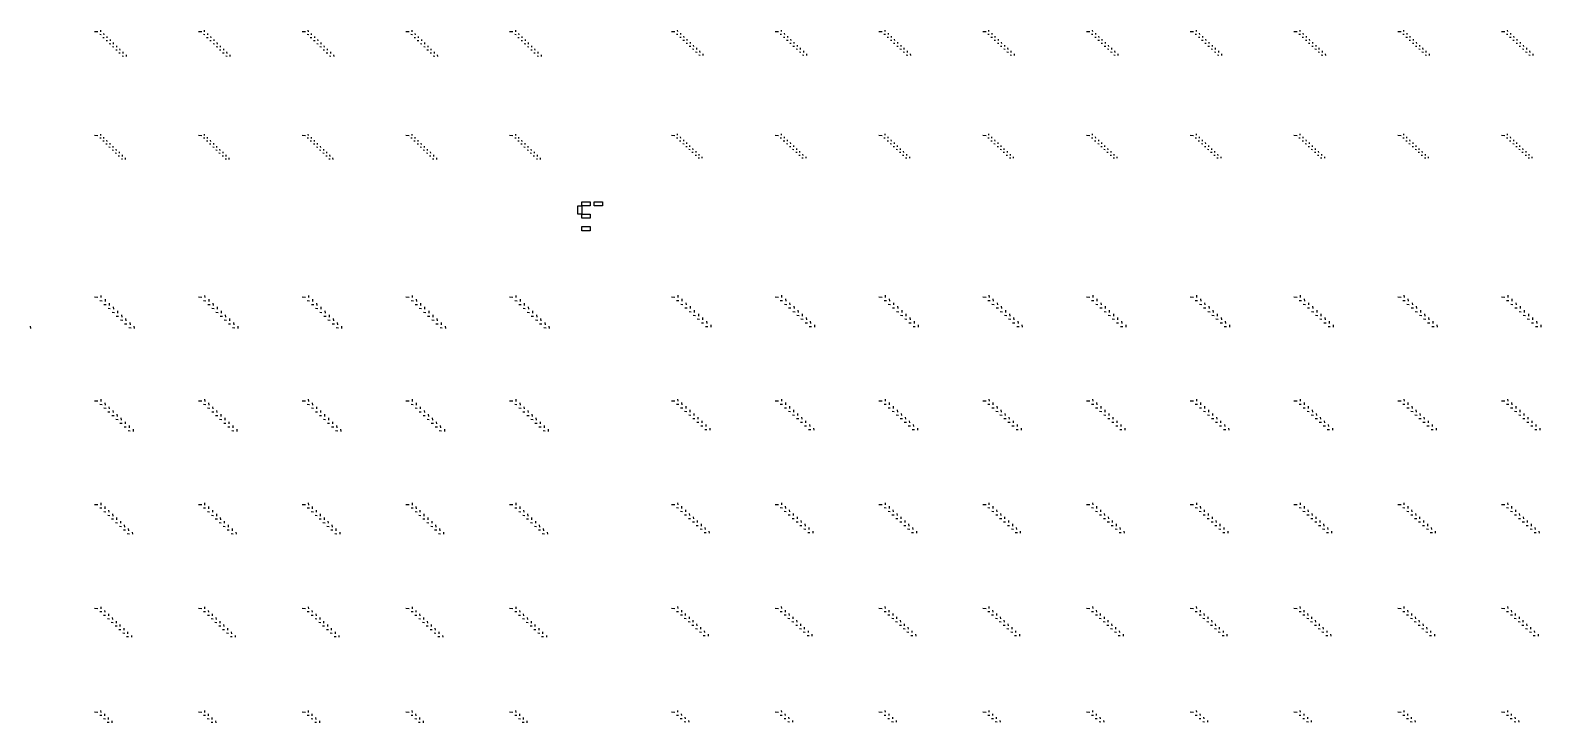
# Model space of a CAD drawing. Extents: x 0 to 300000, y 0 to 300000.
# Drawn here: x 150715 to 223515, y 150580 to 183965 of the extents above; entities that cross this region are included whole.
import ezdxf

# ---------------------------------------------------------------- set-up
doc = ezdxf.new("R2010")
doc.units = 0

msp = doc.modelspace()

# ---------------------------------------------------------------- linework, layer by layer
at = {"color": 7}
for p, q in [((153820, 183905), (153980, 183895)), ((154065, 183770), (154135, 183765)), ((154100, 183960), (154105, 183890)), ((154215, 183620), (154285, 183615)), ((154255, 183810), (154260, 183740)), ((154370, 183470), (154440, 183465)), ((154410, 183660), (154415, 183595)), ((154565, 183515), (154570, 183445)), ((158820, 183905), (158980, 183895)), ((159065, 183770), (159135, 183765)), ((159100, 183960), (159105, 183890)), ((159215, 183620), (159285, 183615)), ((159255, 183810), (159260, 183740)), ((159370, 183470), (159440, 183465)), ((159410, 183660), (159415, 183595)), ((159565, 183515), (159570, 183445)), ((163820, 183905), (163980, 183895)), ((164065, 183770), (164135, 183765)), ((164100, 183960), (164105, 183890)), ((164215, 183620), (164285, 183615)), ((164255, 183810), (164260, 183740)), ((164370, 183470), (164440, 183465)), ((164410, 183660), (164415, 183595)), ((164565, 183515), (164570, 183445)), ((168820, 183905), (168980, 183895)), ((169065, 183770), (169135, 183765)), ((169100, 183960), (169105, 183890)), ((169215, 183620), (169285, 183615)), ((169255, 183810), (169260, 183740)), ((169370, 183470), (169440, 183465)), ((169410, 183660), (169415, 183595)), ((169565, 183515), (169570, 183445)), ((173820, 183905), (173980, 183895)), ((174065, 183770), (174135, 183765)), ((174100, 183960), (174105, 183890)), ((174215, 183620), (174285, 183615)), ((174255, 183810), (174260, 183740)), ((174370, 183470), (174440, 183465)), ((174410, 183660), (174415, 183595)), ((174565, 183515), (174570, 183445)), ((181620, 183905), (181780, 183895)), ((181860, 183775), (181930, 183770)), ((181900, 183965), (181905, 183895)), ((182015, 183630), (182085, 183625)), ((182055, 183825), (182060, 183755)), ((182170, 183490), (182240, 183485)), ((182205, 183680), (182210, 183610)), ((182360, 183535), (182365, 183470)), ((186620, 183905), (186780, 183895)), ((186860, 183775), (186930, 183770)), ((186900, 183965), (186905, 183895)), ((187015, 183630), (187085, 183625)), ((187055, 183825), (187060, 183755)), ((187170, 183490), (187240, 183485)), ((187205, 183680), (187210, 183610)), ((187360, 183535), (187365, 183470)), ((191620, 183905), (191780, 183895)), ((191860, 183775), (191930, 183770)), ((191900, 183965), (191905, 183895)), ((192015, 183630), (192085, 183625)), ((192055, 183825), (192060, 183755)), ((192170, 183490), (192240, 183485)), ((192205, 183680), (192210, 183610)), ((192360, 183535), (192365, 183470)), ((196620, 183905), (196780, 183895)), ((196860, 183775), (196930, 183770)), ((196900, 183965), (196905, 183895)), ((197015, 183630), (197085, 183625)), ((197055, 183825), (197060, 183755)), ((197170, 183490), (197240, 183485)), ((197205, 183680), (197210, 183610)), ((197360, 183535), (197365, 183470)), ((201620, 183905), (201780, 183895)), ((201860, 183775), (201930, 183770)), ((201900, 183965), (201905, 183895)), ((202015, 183630), (202085, 183625)), ((202055, 183825), (202060, 183755)), ((202170, 183490), (202240, 183485)), ((202205, 183680), (202210, 183610)), ((202360, 183535), (202365, 183470)), ((206620, 183905), (206780, 183895)), ((206860, 183775), (206930, 183770)), ((206900, 183965), (206905, 183895)), ((207015, 183630), (207085, 183625)), ((207055, 183825), (207060, 183755)), ((207170, 183490), (207240, 183485)), ((207205, 183680), (207210, 183610)), ((207360, 183535), (207365, 183470)), ((211620, 183905), (211780, 183895)), ((211860, 183775), (211930, 183770)), ((211900, 183965), (211905, 183895)), ((212015, 183630), (212085, 183625)), ((212055, 183825), (212060, 183755)), ((212170, 183490), (212240, 183485)), ((212205, 183680), (212210, 183610)), ((212360, 183535), (212365, 183470)), ((216620, 183905), (216780, 183895)), ((216860, 183775), (216930, 183770)), ((216900, 183965), (216905, 183895)), ((217015, 183630), (217085, 183625)), ((217055, 183825), (217060, 183755)), ((217170, 183490), (217240, 183485)), ((217205, 183680), (217210, 183610)), ((217360, 183535), (217365, 183470)), ((221620, 183905), (221780, 183895)), ((221860, 183775), (221930, 183770)), ((221900, 183965), (221905, 183895)), ((222015, 183630), (222085, 183625)), ((222055, 183825), (222060, 183755)), ((222170, 183490), (222240, 183485)), ((222205, 183680), (222210, 183610)), ((222360, 183535), (222365, 183470)), ((154525, 183320), (154595, 183315)), ((154680, 183175), (154750, 183170)), ((154715, 183365), (154720, 183295)), ((154835, 183025), (154905, 183020)), ((154870, 183215), (154875, 183145)), ((154985, 182875), (155055, 182870)), ((155025, 183065), (155030, 183000)), ((155180, 182920), (155185, 182850)), ((155335, 182770), (155340, 182700)), ((159525, 183320), (159595, 183315)), ((159680, 183175), (159750, 183170)), ((159715, 183365), (159720, 183295)), ((159835, 183025), (159905, 183020)), ((159870, 183215), (159875, 183145)), ((159985, 182875), (160055, 182870)), ((160025, 183065), (160030, 183000)), ((160180, 182920), (160185, 182850)), ((160335, 182770), (160340, 182700)), ((164525, 183320), (164595, 183315)), ((164680, 183175), (164750, 183170)), ((164715, 183365), (164720, 183295)), ((164835, 183025), (164905, 183020)), ((164870, 183215), (164875, 183145)), ((164985, 182875), (165055, 182870)), ((165025, 183065), (165030, 183000)), ((165180, 182920), (165185, 182850)), ((165335, 182770), (165340, 182700)), ((169525, 183320), (169595, 183315)), ((169680, 183175), (169750, 183170)), ((169715, 183365), (169720, 183295)), ((169835, 183025), (169905, 183020)), ((169870, 183215), (169875, 183145)), ((169985, 182875), (170055, 182870)), ((170025, 183065), (170030, 183000)), ((170180, 182920), (170185, 182850)), ((170335, 182770), (170340, 182700)), ((174525, 183320), (174595, 183315)), ((174680, 183175), (174750, 183170)), ((174715, 183365), (174720, 183295)), ((174835, 183025), (174905, 183020)), ((174870, 183215), (174875, 183145)), ((174985, 182875), (175055, 182870)), ((175025, 183065), (175030, 183000)), ((175180, 182920), (175185, 182850)), ((175335, 182770), (175340, 182700)), ((182325, 183345), (182390, 183340)), ((182475, 183200), (182545, 183195)), ((182515, 183395), (182520, 183325)), ((182630, 183060), (182700, 183055)), ((182670, 183250), (182675, 183180)), ((182785, 182915), (182855, 182910)), ((182820, 183110), (182825, 183040)), ((182935, 182770), (183005, 182765)), ((182975, 182965), (182980, 182895)), ((183130, 182820), (183135, 182750)), ((187325, 183345), (187390, 183340)), ((187475, 183200), (187545, 183195)), ((187515, 183395), (187520, 183325)), ((187630, 183060), (187700, 183055)), ((187670, 183250), (187675, 183180)), ((187785, 182915), (187855, 182910)), ((187820, 183110), (187825, 183040)), ((187935, 182770), (188005, 182765)), ((187975, 182965), (187980, 182895)), ((188130, 182820), (188135, 182750)), ((192325, 183345), (192390, 183340)), ((192475, 183200), (192545, 183195)), ((192515, 183395), (192520, 183325)), ((192630, 183060), (192700, 183055)), ((192670, 183250), (192675, 183180)), ((192785, 182915), (192855, 182910)), ((192820, 183110), (192825, 183040)), ((192935, 182770), (193005, 182765)), ((192975, 182965), (192980, 182895)), ((193130, 182820), (193135, 182750)), ((197325, 183345), (197390, 183340)), ((197475, 183200), (197545, 183195)), ((197515, 183395), (197520, 183325)), ((197630, 183060), (197700, 183055)), ((197670, 183250), (197675, 183180)), ((197785, 182915), (197855, 182910)), ((197820, 183110), (197825, 183040)), ((197935, 182770), (198005, 182765)), ((197975, 182965), (197980, 182895)), ((198130, 182820), (198135, 182750)), ((202325, 183345), (202390, 183340)), ((202475, 183200), (202545, 183195)), ((202515, 183395), (202520, 183325)), ((202630, 183060), (202700, 183055)), ((202670, 183250), (202675, 183180)), ((202785, 182915), (202855, 182910)), ((202820, 183110), (202825, 183040)), ((202935, 182770), (203005, 182765)), ((202975, 182965), (202980, 182895)), ((203130, 182820), (203135, 182750)), ((207325, 183345), (207390, 183340)), ((207475, 183200), (207545, 183195)), ((207515, 183395), (207520, 183325)), ((207630, 183060), (207700, 183055)), ((207670, 183250), (207675, 183180)), ((207785, 182915), (207855, 182910)), ((207820, 183110), (207825, 183040)), ((207935, 182770), (208005, 182765)), ((207975, 182965), (207980, 182895)), ((208130, 182820), (208135, 182750)), ((212325, 183345), (212390, 183340)), ((212475, 183200), (212545, 183195)), ((212515, 183395), (212520, 183325)), ((212630, 183060), (212700, 183055)), ((212670, 183250), (212675, 183180)), ((212785, 182915), (212855, 182910)), ((212820, 183110), (212825, 183040)), ((212935, 182770), (213005, 182765)), ((212975, 182965), (212980, 182895)), ((213130, 182820), (213135, 182750)), ((217325, 183345), (217390, 183340)), ((217475, 183200), (217545, 183195)), ((217515, 183395), (217520, 183325)), ((217630, 183060), (217700, 183055)), ((217670, 183250), (217675, 183180)), ((217785, 182915), (217855, 182910)), ((217820, 183110), (217825, 183040)), ((217935, 182770), (218005, 182765)), ((217975, 182965), (217980, 182895)), ((218130, 182820), (218135, 182750)), ((222325, 183345), (222390, 183340)), ((222475, 183200), (222545, 183195)), ((222515, 183395), (222520, 183325)), ((222630, 183060), (222700, 183055)), ((222670, 183250), (222675, 183180)), ((222785, 182915), (222855, 182910)), ((222820, 183110), (222825, 183040)), ((222935, 182770), (223005, 182765)), ((222975, 182965), (222980, 182895)), ((223130, 182820), (223135, 182750)), ((155140, 182725), (155210, 182720)), ((160140, 182725), (160210, 182720)), ((165140, 182725), (165210, 182720)), ((170140, 182725), (170210, 182720)), ((175140, 182725), (175210, 182720)), ((153820, 178905), (153980, 178895)), ((154065, 178770), (154130, 178770)), ((154100, 178955), (154105, 178890)), ((154210, 178630), (154275, 178625)), ((154250, 178815), (154250, 178750)), ((154360, 178485), (154425, 178480)), ((154395, 178670), (154400, 178605)), ((154545, 178525), (154550, 178460)), ((154695, 178380), (154700, 178315)), ((158820, 178905), (158980, 178895)), ((159065, 178770), (159130, 178770)), ((159100, 178955), (159105, 178890)), ((159210, 178630), (159275, 178625)), ((159250, 178815), (159250, 178750)), ((159360, 178485), (159425, 178480)), ((159395, 178670), (159400, 178605)), ((159545, 178525), (159550, 178460)), ((159695, 178380), (159700, 178315)), ((163820, 178905), (163980, 178895)), ((164065, 178770), (164130, 178770)), ((164100, 178955), (164105, 178890)), ((164210, 178630), (164275, 178625)), ((164250, 178815), (164250, 178750)), ((164360, 178485), (164425, 178480)), ((164395, 178670), (164400, 178605)), ((164545, 178525), (164550, 178460)), ((164695, 178380), (164700, 178315)), ((168820, 178905), (168980, 178895)), ((169065, 178770), (169130, 178770)), ((169100, 178955), (169105, 178890)), ((169210, 178630), (169275, 178625)), ((169250, 178815), (169250, 178750)), ((169360, 178485), (169425, 178480)), ((169395, 178670), (169400, 178605)), ((169545, 178525), (169550, 178460)), ((169695, 178380), (169700, 178315)), ((173820, 178905), (173980, 178895)), ((174065, 178770), (174130, 178770)), ((174100, 178955), (174105, 178890)), ((174210, 178630), (174275, 178625)), ((174250, 178815), (174250, 178750)), ((174360, 178485), (174425, 178480)), ((174395, 178670), (174400, 178605)), ((174545, 178525), (174550, 178460)), ((174695, 178380), (174700, 178315)), ((181620, 178905), (181780, 178895)), ((181860, 178780), (181925, 178775)), ((181900, 178965), (181900, 178900)), ((182010, 178640), (182075, 178635)), ((182045, 178825), (182050, 178760)), ((182160, 178500), (182225, 178495)), ((182195, 178685), (182200, 178620)), ((182310, 178365), (182375, 178360)), ((182345, 178550), (182350, 178485)), ((182495, 178410), (182495, 178345)), ((186620, 178905), (186780, 178895)), ((186860, 178780), (186925, 178775)), ((186900, 178965), (186900, 178900)), ((187010, 178640), (187075, 178635)), ((187045, 178825), (187050, 178760)), ((187160, 178500), (187225, 178495)), ((187195, 178685), (187200, 178620)), ((187310, 178365), (187375, 178360)), ((187345, 178550), (187350, 178485)), ((187495, 178410), (187495, 178345)), ((191620, 178905), (191780, 178895)), ((191860, 178780), (191925, 178775)), ((191900, 178965), (191900, 178900)), ((192010, 178640), (192075, 178635)), ((192045, 178825), (192050, 178760)), ((192160, 178500), (192225, 178495)), ((192195, 178685), (192200, 178620)), ((192310, 178365), (192375, 178360)), ((192345, 178550), (192350, 178485)), ((192495, 178410), (192495, 178345)), ((196620, 178905), (196780, 178895)), ((196860, 178780), (196925, 178775)), ((196900, 178965), (196900, 178900)), ((197010, 178640), (197075, 178635)), ((197045, 178825), (197050, 178760)), ((197160, 178500), (197225, 178495)), ((197195, 178685), (197200, 178620)), ((197310, 178365), (197375, 178360)), ((197345, 178550), (197350, 178485)), ((197495, 178410), (197495, 178345)), ((201620, 178905), (201780, 178895)), ((201860, 178780), (201925, 178775)), ((201900, 178965), (201900, 178900)), ((202010, 178640), (202075, 178635)), ((202045, 178825), (202050, 178760)), ((202160, 178500), (202225, 178495)), ((202195, 178685), (202200, 178620)), ((202310, 178365), (202375, 178360)), ((202345, 178550), (202350, 178485)), ((202495, 178410), (202495, 178345)), ((206620, 178905), (206780, 178895)), ((206860, 178780), (206925, 178775)), ((206900, 178965), (206900, 178900)), ((207010, 178640), (207075, 178635)), ((207045, 178825), (207050, 178760)), ((207160, 178500), (207225, 178495)), ((207195, 178685), (207200, 178620)), ((207310, 178365), (207375, 178360)), ((207345, 178550), (207350, 178485)), ((207495, 178410), (207495, 178345)), ((211620, 178905), (211780, 178895)), ((211860, 178780), (211925, 178775)), ((211900, 178965), (211900, 178900)), ((212010, 178640), (212075, 178635)), ((212045, 178825), (212050, 178760)), ((212160, 178500), (212225, 178495)), ((212195, 178685), (212200, 178620)), ((212310, 178365), (212375, 178360)), ((212345, 178550), (212350, 178485)), ((212495, 178410), (212495, 178345)), ((216620, 178905), (216780, 178895)), ((216860, 178780), (216925, 178775)), ((216900, 178965), (216900, 178900)), ((217010, 178640), (217075, 178635)), ((217045, 178825), (217050, 178760)), ((217160, 178500), (217225, 178495)), ((217195, 178685), (217200, 178620)), ((217310, 178365), (217375, 178360)), ((217345, 178550), (217350, 178485)), ((217495, 178410), (217495, 178345)), ((221620, 178905), (221780, 178895)), ((221860, 178780), (221925, 178775)), ((221900, 178965), (221900, 178900)), ((222010, 178640), (222075, 178635)), ((222045, 178825), (222050, 178760)), ((222160, 178500), (222225, 178495)), ((222195, 178685), (222200, 178620)), ((222310, 178365), (222375, 178360)), ((222345, 178550), (222350, 178485)), ((222495, 178410), (222495, 178345)), ((154510, 178340), (154575, 178335)), ((154660, 178195), (154725, 178190)), ((154810, 178050), (154875, 178045)), ((154845, 178235), (154850, 178170)), ((154960, 177905), (155025, 177905)), ((154995, 178095), (155000, 178030)), ((155110, 177765), (155170, 177760)), ((155145, 177950), (155150, 177885)), ((155290, 177805), (155295, 177740)), ((159510, 178340), (159575, 178335)), ((159660, 178195), (159725, 178190)), ((159810, 178050), (159875, 178045)), ((159845, 178235), (159850, 178170)), ((159960, 177905), (160025, 177905)), ((159995, 178095), (160000, 178030)), ((160110, 177765), (160170, 177760)), ((160145, 177950), (160150, 177885)), ((160290, 177805), (160295, 177740)), ((164510, 178340), (164575, 178335)), ((164660, 178195), (164725, 178190)), ((164810, 178050), (164875, 178045)), ((164845, 178235), (164850, 178170)), ((164960, 177905), (165025, 177905)), ((164995, 178095), (165000, 178030)), ((165110, 177765), (165170, 177760)), ((165145, 177950), (165150, 177885)), ((165290, 177805), (165295, 177740)), ((169510, 178340), (169575, 178335)), ((169660, 178195), (169725, 178190)), ((169810, 178050), (169875, 178045)), ((169845, 178235), (169850, 178170)), ((169960, 177905), (170025, 177905)), ((169995, 178095), (170000, 178030)), ((170110, 177765), (170170, 177760)), ((170145, 177950), (170150, 177885)), ((170290, 177805), (170295, 177740)), ((174510, 178340), (174575, 178335)), ((174660, 178195), (174725, 178190)), ((174810, 178050), (174875, 178045)), ((174845, 178235), (174850, 178170)), ((174960, 177905), (175025, 177905)), ((174995, 178095), (175000, 178030)), ((175110, 177765), (175170, 177760)), ((175145, 177950), (175150, 177885)), ((175290, 177805), (175295, 177740)), ((182455, 178225), (182520, 178220)), ((182605, 178085), (182670, 178080)), ((182640, 178270), (182645, 178205)), ((182755, 177945), (182820, 177940)), ((182790, 178130), (182795, 178065)), ((182905, 177810), (182970, 177805)), ((182940, 177995), (182945, 177930)), ((183090, 177855), (183090, 177790)), ((187455, 178225), (187520, 178220)), ((187605, 178085), (187670, 178080)), ((187640, 178270), (187645, 178205)), ((187755, 177945), (187820, 177940)), ((187790, 178130), (187795, 178065)), ((187905, 177810), (187970, 177805)), ((187940, 177995), (187945, 177930)), ((188090, 177855), (188090, 177790)), ((192455, 178225), (192520, 178220)), ((192605, 178085), (192670, 178080)), ((192640, 178270), (192645, 178205)), ((192755, 177945), (192820, 177940)), ((192790, 178130), (192795, 178065)), ((192905, 177810), (192970, 177805)), ((192940, 177995), (192945, 177930)), ((193090, 177855), (193090, 177790)), ((197455, 178225), (197520, 178220)), ((197605, 178085), (197670, 178080)), ((197640, 178270), (197645, 178205)), ((197755, 177945), (197820, 177940)), ((197790, 178130), (197795, 178065)), ((197905, 177810), (197970, 177805)), ((197940, 177995), (197945, 177930)), ((198090, 177855), (198090, 177790)), ((202455, 178225), (202520, 178220)), ((202605, 178085), (202670, 178080)), ((202640, 178270), (202645, 178205)), ((202755, 177945), (202820, 177940)), ((202790, 178130), (202795, 178065)), ((202905, 177810), (202970, 177805)), ((202940, 177995), (202945, 177930)), ((203090, 177855), (203090, 177790)), ((207455, 178225), (207520, 178220)), ((207605, 178085), (207670, 178080)), ((207640, 178270), (207645, 178205)), ((207755, 177945), (207820, 177940)), ((207790, 178130), (207795, 178065)), ((207905, 177810), (207970, 177805)), ((207940, 177995), (207945, 177930)), ((208090, 177855), (208090, 177790)), ((212455, 178225), (212520, 178220)), ((212605, 178085), (212670, 178080)), ((212640, 178270), (212645, 178205)), ((212755, 177945), (212820, 177940)), ((212790, 178130), (212795, 178065)), ((212905, 177810), (212970, 177805)), ((212940, 177995), (212945, 177930)), ((213090, 177855), (213090, 177790)), ((217455, 178225), (217520, 178220)), ((217605, 178085), (217670, 178080)), ((217640, 178270), (217645, 178205)), ((217755, 177945), (217820, 177940)), ((217790, 178130), (217795, 178065)), ((217905, 177810), (217970, 177805)), ((217940, 177995), (217945, 177930)), ((218090, 177855), (218090, 177790)), ((222455, 178225), (222520, 178220)), ((222605, 178085), (222670, 178080)), ((222640, 178270), (222645, 178205)), ((222755, 177945), (222820, 177940)), ((222790, 178130), (222795, 178065)), ((222905, 177810), (222970, 177805)), ((222940, 177995), (222945, 177930)), ((223090, 177855), (223090, 177790)), ((153820, 171105), (153980, 171095)), ((154120, 171180), (154125, 171075)), ((158820, 171105), (158980, 171095)), ((159120, 171180), (159125, 171075)), ((163820, 171105), (163980, 171095)), ((164120, 171180), (164125, 171075)), ((168820, 171105), (168980, 171095)), ((169120, 171180), (169125, 171075)), ((173820, 171105), (173980, 171095)), ((174120, 171180), (174125, 171075)), ((181620, 171105), (181780, 171095)), ((181920, 171190), (181925, 171080)), ((186620, 171105), (186780, 171095)), ((186920, 171190), (186925, 171080)), ((191620, 171105), (191780, 171095)), ((191920, 171190), (191925, 171080)), ((196620, 171105), (196780, 171095)), ((196920, 171190), (196925, 171080)), ((201620, 171105), (201780, 171095)), ((201920, 171190), (201925, 171080)), ((206620, 171105), (206780, 171095)), ((206920, 171190), (206925, 171080)), ((211620, 171105), (211780, 171095)), ((211920, 171190), (211925, 171080)), ((216620, 171105), (216780, 171095)), ((216920, 171190), (216925, 171080)), ((221620, 171105), (221780, 171095)), ((221920, 171190), (221925, 171080)), ((154070, 170930), (154180, 170925)), ((154270, 170745), (154380, 170740)), ((154320, 170995), (154325, 170885)), ((154465, 170560), (154575, 170550)), ((154520, 170810), (154525, 170700)), ((154665, 170375), (154775, 170365)), ((154720, 170625), (154725, 170515)), ((154920, 170440), (154925, 170330)), ((159070, 170930), (159180, 170925)), ((159270, 170745), (159380, 170740)), ((159320, 170995), (159325, 170885)), ((159465, 170560), (159575, 170550)), ((159520, 170810), (159525, 170700)), ((159665, 170375), (159775, 170365)), ((159720, 170625), (159725, 170515)), ((159920, 170440), (159925, 170330)), ((164070, 170930), (164180, 170925)), ((164270, 170745), (164380, 170740)), ((164320, 170995), (164325, 170885)), ((164465, 170560), (164575, 170550)), ((164520, 170810), (164525, 170700)), ((164665, 170375), (164775, 170365)), ((164720, 170625), (164725, 170515)), ((164920, 170440), (164925, 170330)), ((169070, 170930), (169180, 170925)), ((169270, 170745), (169380, 170740)), ((169320, 170995), (169325, 170885)), ((169465, 170560), (169575, 170550)), ((169520, 170810), (169525, 170700)), ((169665, 170375), (169775, 170365)), ((169720, 170625), (169725, 170515)), ((169920, 170440), (169925, 170330)), ((174070, 170930), (174180, 170925)), ((174270, 170745), (174380, 170740)), ((174320, 170995), (174325, 170885)), ((174465, 170560), (174575, 170550)), ((174520, 170810), (174525, 170700)), ((174665, 170375), (174775, 170365)), ((174720, 170625), (174725, 170515)), ((174920, 170440), (174925, 170330)), ((181865, 170940), (181975, 170930)), ((182065, 170760), (182175, 170750)), ((182115, 171010), (182125, 170900)), ((182265, 170580), (182375, 170575)), ((182315, 170830), (182325, 170720)), ((182465, 170400), (182575, 170395)), ((182515, 170655), (182525, 170545)), ((182715, 170475), (182720, 170365)), ((186865, 170940), (186975, 170930)), ((187065, 170760), (187175, 170750)), ((187115, 171010), (187125, 170900)), ((187265, 170580), (187375, 170575)), ((187315, 170830), (187325, 170720)), ((187465, 170400), (187575, 170395)), ((187515, 170655), (187525, 170545)), ((187715, 170475), (187720, 170365)), ((191865, 170940), (191975, 170930)), ((192065, 170760), (192175, 170750)), ((192115, 171010), (192125, 170900)), ((192265, 170580), (192375, 170575)), ((192315, 170830), (192325, 170720)), ((192465, 170400), (192575, 170395)), ((192515, 170655), (192525, 170545)), ((192715, 170475), (192720, 170365)), ((196865, 170940), (196975, 170930)), ((197065, 170760), (197175, 170750)), ((197115, 171010), (197125, 170900)), ((197265, 170580), (197375, 170575)), ((197315, 170830), (197325, 170720)), ((197465, 170400), (197575, 170395)), ((197515, 170655), (197525, 170545)), ((197715, 170475), (197720, 170365)), ((201865, 170940), (201975, 170930)), ((202065, 170760), (202175, 170750)), ((202115, 171010), (202125, 170900)), ((202265, 170580), (202375, 170575)), ((202315, 170830), (202325, 170720)), ((202465, 170400), (202575, 170395)), ((202515, 170655), (202525, 170545)), ((202715, 170475), (202720, 170365)), ((206865, 170940), (206975, 170930)), ((207065, 170760), (207175, 170750)), ((207115, 171010), (207125, 170900)), ((207265, 170580), (207375, 170575)), ((207315, 170830), (207325, 170720)), ((207465, 170400), (207575, 170395)), ((207515, 170655), (207525, 170545)), ((207715, 170475), (207720, 170365)), ((211865, 170940), (211975, 170930)), ((212065, 170760), (212175, 170750)), ((212115, 171010), (212125, 170900)), ((212265, 170580), (212375, 170575)), ((212315, 170830), (212325, 170720)), ((212465, 170400), (212575, 170395)), ((212515, 170655), (212525, 170545)), ((212715, 170475), (212720, 170365)), ((216865, 170940), (216975, 170930)), ((217065, 170760), (217175, 170750)), ((217115, 171010), (217125, 170900)), ((217265, 170580), (217375, 170575)), ((217315, 170830), (217325, 170720)), ((217465, 170400), (217575, 170395)), ((217515, 170655), (217525, 170545)), ((217715, 170475), (217720, 170365)), ((221865, 170940), (221975, 170930)), ((222065, 170760), (222175, 170750)), ((222115, 171010), (222125, 170900)), ((222265, 170580), (222375, 170575)), ((222315, 170830), (222325, 170720)), ((222465, 170400), (222575, 170395)), ((222515, 170655), (222525, 170545)), ((222715, 170475), (222720, 170365)), ((150715, 169695), (150725, 169585)), ((154865, 170185), (154975, 170180)), ((155065, 170000), (155175, 169995)), ((155115, 170250), (155125, 170140)), ((155265, 169815), (155375, 169805)), ((155315, 170065), (155325, 169955)), ((155465, 169630), (155575, 169620)), ((155515, 169880), (155525, 169770)), ((155715, 169695), (155725, 169585)), ((159865, 170185), (159975, 170180)), ((160065, 170000), (160175, 169995)), ((160115, 170250), (160125, 170140)), ((160265, 169815), (160375, 169805)), ((160315, 170065), (160325, 169955)), ((160465, 169630), (160575, 169620)), ((160515, 169880), (160525, 169770)), ((160715, 169695), (160725, 169585)), ((164865, 170185), (164975, 170180)), ((165065, 170000), (165175, 169995)), ((165115, 170250), (165125, 170140)), ((165265, 169815), (165375, 169805)), ((165315, 170065), (165325, 169955)), ((165465, 169630), (165575, 169620)), ((165515, 169880), (165525, 169770)), ((165715, 169695), (165725, 169585)), ((169865, 170185), (169975, 170180)), ((170065, 170000), (170175, 169995)), ((170115, 170250), (170125, 170140)), ((170265, 169815), (170375, 169805)), ((170315, 170065), (170325, 169955)), ((170465, 169630), (170575, 169620)), ((170515, 169880), (170525, 169770)), ((170715, 169695), (170725, 169585)), ((174865, 170185), (174975, 170180)), ((175065, 170000), (175175, 169995)), ((175115, 170250), (175125, 170140)), ((175265, 169815), (175375, 169805)), ((175315, 170065), (175325, 169955)), ((175465, 169630), (175575, 169620)), ((175515, 169880), (175525, 169770)), ((175715, 169695), (175725, 169585)), ((182665, 170225), (182775, 170215)), ((182860, 170045), (182970, 170035)), ((182915, 170295), (182920, 170185)), ((183060, 169865), (183170, 169855)), ((183110, 170115), (183120, 170005)), ((183260, 169685), (183370, 169680)), ((183310, 169935), (183320, 169825)), ((183510, 169755), (183515, 169650)), ((187665, 170225), (187775, 170215)), ((187860, 170045), (187970, 170035)), ((187915, 170295), (187920, 170185)), ((188060, 169865), (188170, 169855)), ((188110, 170115), (188120, 170005)), ((188260, 169685), (188370, 169680)), ((188310, 169935), (188320, 169825)), ((188510, 169755), (188515, 169650)), ((192665, 170225), (192775, 170215)), ((192860, 170045), (192970, 170035)), ((192915, 170295), (192920, 170185)), ((193060, 169865), (193170, 169855)), ((193110, 170115), (193120, 170005)), ((193260, 169685), (193370, 169680)), ((193310, 169935), (193320, 169825)), ((193510, 169755), (193515, 169650)), ((197665, 170225), (197775, 170215)), ((197860, 170045), (197970, 170035)), ((197915, 170295), (197920, 170185)), ((198060, 169865), (198170, 169855)), ((198110, 170115), (198120, 170005)), ((198260, 169685), (198370, 169680)), ((198310, 169935), (198320, 169825)), ((198510, 169755), (198515, 169650)), ((202665, 170225), (202775, 170215)), ((202860, 170045), (202970, 170035)), ((202915, 170295), (202920, 170185)), ((203060, 169865), (203170, 169855)), ((203110, 170115), (203120, 170005)), ((203260, 169685), (203370, 169680)), ((203310, 169935), (203320, 169825)), ((203510, 169755), (203515, 169650)), ((207665, 170225), (207775, 170215)), ((207860, 170045), (207970, 170035)), ((207915, 170295), (207920, 170185)), ((208060, 169865), (208170, 169855)), ((208110, 170115), (208120, 170005)), ((208260, 169685), (208370, 169680)), ((208310, 169935), (208320, 169825)), ((208510, 169755), (208515, 169650)), ((212665, 170225), (212775, 170215)), ((212860, 170045), (212970, 170035)), ((212915, 170295), (212920, 170185)), ((213060, 169865), (213170, 169855)), ((213110, 170115), (213120, 170005)), ((213260, 169685), (213370, 169680)), ((213310, 169935), (213320, 169825)), ((213510, 169755), (213515, 169650)), ((217665, 170225), (217775, 170215)), ((217860, 170045), (217970, 170035)), ((217915, 170295), (217920, 170185)), ((218060, 169865), (218170, 169855)), ((218110, 170115), (218120, 170005)), ((218260, 169685), (218370, 169680)), ((218310, 169935), (218320, 169825)), ((218510, 169755), (218515, 169650)), ((222665, 170225), (222775, 170215)), ((222860, 170045), (222970, 170035)), ((222915, 170295), (222920, 170185)), ((223060, 169865), (223170, 169855)), ((223110, 170115), (223120, 170005)), ((223260, 169685), (223370, 169680)), ((223310, 169935), (223320, 169825)), ((223510, 169755), (223515, 169650)), ((153820, 166105), (153980, 166095)), ((154115, 166180), (154125, 166075)), ((154310, 166000), (154320, 165895)), ((158820, 166105), (158980, 166095)), ((159115, 166180), (159125, 166075)), ((159310, 166000), (159320, 165895)), ((163820, 166105), (163980, 166095)), ((164115, 166180), (164125, 166075)), ((164310, 166000), (164320, 165895)), ((168820, 166105), (168980, 166095)), ((169115, 166180), (169125, 166075)), ((169310, 166000), (169320, 165895)), ((173820, 166105), (173980, 166095)), ((174115, 166180), (174125, 166075)), ((174310, 166000), (174320, 165895)), ((181620, 166105), (181780, 166095)), ((181915, 166185), (181925, 166080)), ((182110, 166015), (182115, 165910)), ((186620, 166105), (186780, 166095)), ((186915, 166185), (186925, 166080)), ((187110, 166015), (187115, 165910)), ((191620, 166105), (191780, 166095)), ((191915, 166185), (191925, 166080)), ((192110, 166015), (192115, 165910)), ((196620, 166105), (196780, 166095)), ((196915, 166185), (196925, 166080)), ((197110, 166015), (197115, 165910)), ((201620, 166105), (201780, 166095)), ((201915, 166185), (201925, 166080)), ((202110, 166015), (202115, 165910)), ((206620, 166105), (206780, 166095)), ((206915, 166185), (206925, 166080)), ((207110, 166015), (207115, 165910)), ((211620, 166105), (211780, 166095)), ((211915, 166185), (211925, 166080)), ((212110, 166015), (212115, 165910)), ((216620, 166105), (216780, 166095)), ((216915, 166185), (216925, 166080)), ((217110, 166015), (217115, 165910)), ((221620, 166105), (221780, 166095)), ((221915, 166185), (221925, 166080)), ((222110, 166015), (222115, 165910)), ((154070, 165935), (154175, 165930)), ((154265, 165755), (154370, 165745)), ((154460, 165575), (154560, 165565)), ((154505, 165815), (154515, 165710)), ((154650, 165390), (154755, 165385)), ((154700, 165635), (154710, 165530)), ((154895, 165455), (154905, 165350)), ((155090, 165275), (155095, 165170)), ((159070, 165935), (159175, 165930)), ((159265, 165755), (159370, 165745)), ((159460, 165575), (159560, 165565)), ((159505, 165815), (159515, 165710)), ((159650, 165390), (159755, 165385)), ((159700, 165635), (159710, 165530)), ((159895, 165455), (159905, 165350)), ((160090, 165275), (160095, 165170)), ((164070, 165935), (164175, 165930)), ((164265, 165755), (164370, 165745)), ((164460, 165575), (164560, 165565)), ((164505, 165815), (164515, 165710)), ((164650, 165390), (164755, 165385)), ((164700, 165635), (164710, 165530)), ((164895, 165455), (164905, 165350)), ((165090, 165275), (165095, 165170)), ((169070, 165935), (169175, 165930)), ((169265, 165755), (169370, 165745)), ((169460, 165575), (169560, 165565)), ((169505, 165815), (169515, 165710)), ((169650, 165390), (169755, 165385)), ((169700, 165635), (169710, 165530)), ((169895, 165455), (169905, 165350)), ((170090, 165275), (170095, 165170)), ((174070, 165935), (174175, 165930)), ((174265, 165755), (174370, 165745)), ((174460, 165575), (174560, 165565)), ((174505, 165815), (174515, 165710)), ((174650, 165390), (174755, 165385)), ((174700, 165635), (174710, 165530)), ((174895, 165455), (174905, 165350)), ((175090, 165275), (175095, 165170)), ((181865, 165945), (181970, 165935)), ((182060, 165770), (182165, 165760)), ((182255, 165595), (182360, 165585)), ((182305, 165840), (182310, 165735)), ((182450, 165420), (182555, 165410)), ((182500, 165665), (182505, 165560)), ((182690, 165490), (182700, 165385)), ((182885, 165315), (182895, 165210)), ((186865, 165945), (186970, 165935)), ((187060, 165770), (187165, 165760)), ((187255, 165595), (187360, 165585)), ((187305, 165840), (187310, 165735)), ((187450, 165420), (187555, 165410)), ((187500, 165665), (187505, 165560)), ((187690, 165490), (187700, 165385)), ((187885, 165315), (187895, 165210)), ((191865, 165945), (191970, 165935)), ((192060, 165770), (192165, 165760)), ((192255, 165595), (192360, 165585)), ((192305, 165840), (192310, 165735)), ((192450, 165420), (192555, 165410)), ((192500, 165665), (192505, 165560)), ((192690, 165490), (192700, 165385)), ((192885, 165315), (192895, 165210)), ((196865, 165945), (196970, 165935)), ((197060, 165770), (197165, 165760)), ((197255, 165595), (197360, 165585)), ((197305, 165840), (197310, 165735)), ((197450, 165420), (197555, 165410)), ((197500, 165665), (197505, 165560)), ((197690, 165490), (197700, 165385)), ((197885, 165315), (197895, 165210)), ((201865, 165945), (201970, 165935)), ((202060, 165770), (202165, 165760)), ((202255, 165595), (202360, 165585)), ((202305, 165840), (202310, 165735)), ((202450, 165420), (202555, 165410)), ((202500, 165665), (202505, 165560)), ((202690, 165490), (202700, 165385)), ((202885, 165315), (202895, 165210)), ((206865, 165945), (206970, 165935)), ((207060, 165770), (207165, 165760)), ((207255, 165595), (207360, 165585)), ((207305, 165840), (207310, 165735)), ((207450, 165420), (207555, 165410)), ((207500, 165665), (207505, 165560)), ((207690, 165490), (207700, 165385)), ((207885, 165315), (207895, 165210)), ((211865, 165945), (211970, 165935)), ((212060, 165770), (212165, 165760)), ((212255, 165595), (212360, 165585)), ((212305, 165840), (212310, 165735)), ((212450, 165420), (212555, 165410)), ((212500, 165665), (212505, 165560)), ((212690, 165490), (212700, 165385)), ((212885, 165315), (212895, 165210)), ((216865, 165945), (216970, 165935)), ((217060, 165770), (217165, 165760)), ((217255, 165595), (217360, 165585)), ((217305, 165840), (217310, 165735)), ((217450, 165420), (217555, 165410)), ((217500, 165665), (217505, 165560)), ((217690, 165490), (217700, 165385)), ((217885, 165315), (217895, 165210)), ((221865, 165945), (221970, 165935)), ((222060, 165770), (222165, 165760)), ((222255, 165595), (222360, 165585)), ((222305, 165840), (222310, 165735)), ((222450, 165420), (222555, 165410)), ((222500, 165665), (222505, 165560)), ((222690, 165490), (222700, 165385)), ((222885, 165315), (222895, 165210)), ((154845, 165210), (154950, 165205)), ((155040, 165030), (155145, 165020)), ((155235, 164845), (155340, 164840)), ((155285, 165090), (155290, 164985)), ((155430, 164665), (155535, 164660)), ((155480, 164910), (155485, 164805)), ((155675, 164730), (155680, 164625)), ((159845, 165210), (159950, 165205)), ((160040, 165030), (160145, 165020)), ((160235, 164845), (160340, 164840)), ((160285, 165090), (160290, 164985)), ((160430, 164665), (160535, 164660)), ((160480, 164910), (160485, 164805)), ((160675, 164730), (160680, 164625)), ((164845, 165210), (164950, 165205)), ((165040, 165030), (165145, 165020)), ((165235, 164845), (165340, 164840)), ((165285, 165090), (165290, 164985)), ((165430, 164665), (165535, 164660)), ((165480, 164910), (165485, 164805)), ((165675, 164730), (165680, 164625)), ((169845, 165210), (169950, 165205)), ((170040, 165030), (170145, 165020)), ((170235, 164845), (170340, 164840)), ((170285, 165090), (170290, 164985)), ((170430, 164665), (170535, 164660)), ((170480, 164910), (170485, 164805)), ((170675, 164730), (170680, 164625)), ((174845, 165210), (174950, 165205)), ((175040, 165030), (175145, 165020)), ((175235, 164845), (175340, 164840)), ((175285, 165090), (175290, 164985)), ((175430, 164665), (175535, 164660)), ((175480, 164910), (175485, 164805)), ((175675, 164730), (175680, 164625)), ((182645, 165245), (182750, 165240)), ((182835, 165070), (182940, 165065)), ((183030, 164895), (183135, 164890)), ((183080, 165140), (183085, 165035)), ((183225, 164720), (183330, 164715)), ((183275, 164965), (183280, 164860)), ((183470, 164790), (183475, 164685)), ((187645, 165245), (187750, 165240)), ((187835, 165070), (187940, 165065)), ((188030, 164895), (188135, 164890)), ((188080, 165140), (188085, 165035)), ((188225, 164720), (188330, 164715)), ((188275, 164965), (188280, 164860)), ((188470, 164790), (188475, 164685)), ((192645, 165245), (192750, 165240)), ((192835, 165070), (192940, 165065)), ((193030, 164895), (193135, 164890)), ((193080, 165140), (193085, 165035)), ((193225, 164720), (193330, 164715)), ((193275, 164965), (193280, 164860)), ((193470, 164790), (193475, 164685)), ((197645, 165245), (197750, 165240)), ((197835, 165070), (197940, 165065)), ((198030, 164895), (198135, 164890)), ((198080, 165140), (198085, 165035)), ((198225, 164720), (198330, 164715)), ((198275, 164965), (198280, 164860)), ((198470, 164790), (198475, 164685)), ((202645, 165245), (202750, 165240)), ((202835, 165070), (202940, 165065)), ((203030, 164895), (203135, 164890)), ((203080, 165140), (203085, 165035)), ((203225, 164720), (203330, 164715)), ((203275, 164965), (203280, 164860)), ((203470, 164790), (203475, 164685)), ((207645, 165245), (207750, 165240)), ((207835, 165070), (207940, 165065)), ((208030, 164895), (208135, 164890)), ((208080, 165140), (208085, 165035)), ((208225, 164720), (208330, 164715)), ((208275, 164965), (208280, 164860)), ((208470, 164790), (208475, 164685)), ((212645, 165245), (212750, 165240)), ((212835, 165070), (212940, 165065)), ((213030, 164895), (213135, 164890)), ((213080, 165140), (213085, 165035)), ((213225, 164720), (213330, 164715)), ((213275, 164965), (213280, 164860)), ((213470, 164790), (213475, 164685)), ((217645, 165245), (217750, 165240)), ((217835, 165070), (217940, 165065)), ((218030, 164895), (218135, 164890)), ((218080, 165140), (218085, 165035)), ((218225, 164720), (218330, 164715)), ((218275, 164965), (218280, 164860)), ((218470, 164790), (218475, 164685)), ((222645, 165245), (222750, 165240)), ((222835, 165070), (222940, 165065)), ((223030, 164895), (223135, 164890)), ((223080, 165140), (223085, 165035)), ((223225, 164720), (223330, 164715)), ((223275, 164965), (223280, 164860)), ((223470, 164790), (223475, 164685)), ((153820, 161105), (153980, 161095)), ((154070, 160940), (154170, 160935)), ((154115, 161175), (154120, 161075)), ((154305, 161000), (154310, 160900)), ((158820, 161105), (158980, 161095)), ((159070, 160940), (159170, 160935)), ((159115, 161175), (159120, 161075)), ((159305, 161000), (159310, 160900)), ((163820, 161105), (163980, 161095)), ((164070, 160940), (164170, 160935)), ((164115, 161175), (164120, 161075)), ((164305, 161000), (164310, 160900)), ((168820, 161105), (168980, 161095)), ((169070, 160940), (169170, 160935)), ((169115, 161175), (169120, 161075)), ((169305, 161000), (169310, 160900)), ((173820, 161105), (173980, 161095)), ((174070, 160940), (174170, 160935)), ((174115, 161175), (174120, 161075)), ((174305, 161000), (174310, 160900)), ((181620, 161105), (181780, 161095)), ((181865, 160950), (181965, 160940)), ((181915, 161185), (181920, 161085)), ((182105, 161015), (182110, 160915)), ((186620, 161105), (186780, 161095)), ((186865, 160950), (186965, 160940)), ((186915, 161185), (186920, 161085)), ((187105, 161015), (187110, 160915)), ((191620, 161105), (191780, 161095)), ((191865, 160950), (191965, 160940)), ((191915, 161185), (191920, 161085)), ((192105, 161015), (192110, 160915)), ((196620, 161105), (196780, 161095)), ((196865, 160950), (196965, 160940)), ((196915, 161185), (196920, 161085)), ((197105, 161015), (197110, 160915)), ((201620, 161105), (201780, 161095)), ((201865, 160950), (201965, 160940)), ((201915, 161185), (201920, 161085)), ((202105, 161015), (202110, 160915)), ((206620, 161105), (206780, 161095)), ((206865, 160950), (206965, 160940)), ((206915, 161185), (206920, 161085)), ((207105, 161015), (207110, 160915)), ((211620, 161105), (211780, 161095)), ((211865, 160950), (211965, 160940)), ((211915, 161185), (211920, 161085)), ((212105, 161015), (212110, 160915)), ((216620, 161105), (216780, 161095)), ((216865, 160950), (216965, 160940)), ((216915, 161185), (216920, 161085)), ((217105, 161015), (217110, 160915)), ((221620, 161105), (221780, 161095)), ((221865, 160950), (221965, 160940)), ((221915, 161185), (221920, 161085)), ((222105, 161015), (222110, 160915)), ((154260, 160765), (154360, 160755)), ((154450, 160585), (154545, 160580)), ((154495, 160825), (154500, 160725)), ((154635, 160410), (154735, 160405)), ((154685, 160645), (154690, 160545)), ((154825, 160235), (154925, 160225)), ((154875, 160470), (154880, 160370)), ((155065, 160295), (155070, 160195)), ((159260, 160765), (159360, 160755)), ((159450, 160585), (159545, 160580)), ((159495, 160825), (159500, 160725)), ((159635, 160410), (159735, 160405)), ((159685, 160645), (159690, 160545)), ((159825, 160235), (159925, 160225)), ((159875, 160470), (159880, 160370)), ((160065, 160295), (160070, 160195)), ((164260, 160765), (164360, 160755)), ((164450, 160585), (164545, 160580)), ((164495, 160825), (164500, 160725)), ((164635, 160410), (164735, 160405)), ((164685, 160645), (164690, 160545)), ((164825, 160235), (164925, 160225)), ((164875, 160470), (164880, 160370)), ((165065, 160295), (165070, 160195)), ((169260, 160765), (169360, 160755)), ((169450, 160585), (169545, 160580)), ((169495, 160825), (169500, 160725)), ((169635, 160410), (169735, 160405)), ((169685, 160645), (169690, 160545)), ((169825, 160235), (169925, 160225)), ((169875, 160470), (169880, 160370)), ((170065, 160295), (170070, 160195)), ((174260, 160765), (174360, 160755)), ((174450, 160585), (174545, 160580)), ((174495, 160825), (174500, 160725)), ((174635, 160410), (174735, 160405)), ((174685, 160645), (174690, 160545)), ((174825, 160235), (174925, 160225)), ((174875, 160470), (174880, 160370)), ((175065, 160295), (175070, 160195)), ((182055, 160780), (182155, 160770)), ((182245, 160610), (182345, 160600)), ((182290, 160845), (182300, 160745)), ((182435, 160435), (182535, 160430)), ((182480, 160675), (182490, 160575)), ((182625, 160265), (182725, 160260)), ((182670, 160505), (182675, 160405)), ((182860, 160335), (182865, 160235)), ((183050, 160165), (183055, 160065)), ((187055, 160780), (187155, 160770)), ((187245, 160610), (187345, 160600)), ((187290, 160845), (187300, 160745)), ((187435, 160435), (187535, 160430)), ((187480, 160675), (187490, 160575)), ((187625, 160265), (187725, 160260)), ((187670, 160505), (187675, 160405)), ((187860, 160335), (187865, 160235)), ((188050, 160165), (188055, 160065)), ((192055, 160780), (192155, 160770)), ((192245, 160610), (192345, 160600)), ((192290, 160845), (192300, 160745)), ((192435, 160435), (192535, 160430)), ((192480, 160675), (192490, 160575)), ((192625, 160265), (192725, 160260)), ((192670, 160505), (192675, 160405)), ((192860, 160335), (192865, 160235)), ((193050, 160165), (193055, 160065)), ((197055, 160780), (197155, 160770)), ((197245, 160610), (197345, 160600)), ((197290, 160845), (197300, 160745)), ((197435, 160435), (197535, 160430)), ((197480, 160675), (197490, 160575)), ((197625, 160265), (197725, 160260)), ((197670, 160505), (197675, 160405)), ((197860, 160335), (197865, 160235)), ((198050, 160165), (198055, 160065)), ((202055, 160780), (202155, 160770)), ((202245, 160610), (202345, 160600)), ((202290, 160845), (202300, 160745)), ((202435, 160435), (202535, 160430)), ((202480, 160675), (202490, 160575)), ((202625, 160265), (202725, 160260)), ((202670, 160505), (202675, 160405)), ((202860, 160335), (202865, 160235)), ((203050, 160165), (203055, 160065)), ((207055, 160780), (207155, 160770)), ((207245, 160610), (207345, 160600)), ((207290, 160845), (207300, 160745)), ((207435, 160435), (207535, 160430)), ((207480, 160675), (207490, 160575)), ((207625, 160265), (207725, 160260)), ((207670, 160505), (207675, 160405)), ((207860, 160335), (207865, 160235)), ((208050, 160165), (208055, 160065)), ((212055, 160780), (212155, 160770)), ((212245, 160610), (212345, 160600)), ((212290, 160845), (212300, 160745)), ((212435, 160435), (212535, 160430)), ((212480, 160675), (212490, 160575)), ((212625, 160265), (212725, 160260)), ((212670, 160505), (212675, 160405)), ((212860, 160335), (212865, 160235)), ((213050, 160165), (213055, 160065)), ((217055, 160780), (217155, 160770)), ((217245, 160610), (217345, 160600)), ((217290, 160845), (217300, 160745)), ((217435, 160435), (217535, 160430)), ((217480, 160675), (217490, 160575)), ((217625, 160265), (217725, 160260)), ((217670, 160505), (217675, 160405)), ((217860, 160335), (217865, 160235)), ((218050, 160165), (218055, 160065)), ((222055, 160780), (222155, 160770)), ((222245, 160610), (222345, 160600)), ((222290, 160845), (222300, 160745)), ((222435, 160435), (222535, 160430)), ((222480, 160675), (222490, 160575)), ((222625, 160265), (222725, 160260)), ((222670, 160505), (222675, 160405)), ((222860, 160335), (222865, 160235)), ((223050, 160165), (223055, 160065)), ((155015, 160055), (155115, 160050)), ((155205, 159880), (155305, 159875)), ((155250, 160115), (155260, 160015)), ((155395, 159705), (155495, 159695)), ((155440, 159940), (155450, 159840)), ((155630, 159765), (155640, 159665)), ((160015, 160055), (160115, 160050)), ((160205, 159880), (160305, 159875)), ((160250, 160115), (160260, 160015)), ((160395, 159705), (160495, 159695)), ((160440, 159940), (160450, 159840)), ((160630, 159765), (160640, 159665)), ((165015, 160055), (165115, 160050)), ((165205, 159880), (165305, 159875)), ((165250, 160115), (165260, 160015)), ((165395, 159705), (165495, 159695)), ((165440, 159940), (165450, 159840)), ((165630, 159765), (165640, 159665)), ((170015, 160055), (170115, 160050)), ((170205, 159880), (170305, 159875)), ((170250, 160115), (170260, 160015)), ((170395, 159705), (170495, 159695)), ((170440, 159940), (170450, 159840)), ((170630, 159765), (170640, 159665)), ((175015, 160055), (175115, 160050)), ((175205, 159880), (175305, 159875)), ((175250, 160115), (175260, 160015)), ((175395, 159705), (175495, 159695)), ((175440, 159940), (175450, 159840)), ((175630, 159765), (175640, 159665)), ((182810, 160095), (182910, 160090)), ((183000, 159925), (183100, 159920)), ((183190, 159755), (183290, 159750)), ((183235, 159995), (183245, 159895)), ((183425, 159825), (183430, 159725)), ((187810, 160095), (187910, 160090)), ((188000, 159925), (188100, 159920)), ((188190, 159755), (188290, 159750)), ((188235, 159995), (188245, 159895)), ((188425, 159825), (188430, 159725)), ((192810, 160095), (192910, 160090)), ((193000, 159925), (193100, 159920)), ((193190, 159755), (193290, 159750)), ((193235, 159995), (193245, 159895)), ((193425, 159825), (193430, 159725)), ((197810, 160095), (197910, 160090)), ((198000, 159925), (198100, 159920)), ((198190, 159755), (198290, 159750)), ((198235, 159995), (198245, 159895)), ((198425, 159825), (198430, 159725)), ((202810, 160095), (202910, 160090)), ((203000, 159925), (203100, 159920)), ((203190, 159755), (203290, 159750)), ((203235, 159995), (203245, 159895)), ((203425, 159825), (203430, 159725)), ((207810, 160095), (207910, 160090)), ((208000, 159925), (208100, 159920)), ((208190, 159755), (208290, 159750)), ((208235, 159995), (208245, 159895)), ((208425, 159825), (208430, 159725)), ((212810, 160095), (212910, 160090)), ((213000, 159925), (213100, 159920)), ((213190, 159755), (213290, 159750)), ((213235, 159995), (213245, 159895)), ((213425, 159825), (213430, 159725)), ((217810, 160095), (217910, 160090)), ((218000, 159925), (218100, 159920)), ((218190, 159755), (218290, 159750)), ((218235, 159995), (218245, 159895)), ((218425, 159825), (218430, 159725)), ((222810, 160095), (222910, 160090)), ((223000, 159925), (223100, 159920)), ((223190, 159755), (223290, 159750)), ((223235, 159995), (223245, 159895)), ((223425, 159825), (223430, 159725)), ((153820, 156105), (153980, 156095)), ((154070, 155945), (154165, 155940)), ((154115, 156175), (154120, 156080)), ((154295, 156000), (154305, 155905)), ((154480, 155830), (154490, 155735)), ((158820, 156105), (158980, 156095)), ((159070, 155945), (159165, 155940)), ((159115, 156175), (159120, 156080)), ((159295, 156000), (159305, 155905)), ((159480, 155830), (159490, 155735)), ((163820, 156105), (163980, 156095)), ((164070, 155945), (164165, 155940)), ((164115, 156175), (164120, 156080)), ((164295, 156000), (164305, 155905)), ((164480, 155830), (164490, 155735)), ((168820, 156105), (168980, 156095)), ((169070, 155945), (169165, 155940)), ((169115, 156175), (169120, 156080)), ((169295, 156000), (169305, 155905)), ((169480, 155830), (169490, 155735)), ((173820, 156105), (173980, 156095)), ((174070, 155945), (174165, 155940)), ((174115, 156175), (174120, 156080)), ((174295, 156000), (174305, 155905)), ((174480, 155830), (174490, 155735)), ((181620, 156105), (181780, 156095)), ((181865, 155950), (181960, 155945)), ((181910, 156180), (181920, 156085)), ((182095, 156015), (182100, 155920)), ((182280, 155850), (182285, 155755)), ((186620, 156105), (186780, 156095)), ((186865, 155950), (186960, 155945)), ((186910, 156180), (186920, 156085)), ((187095, 156015), (187100, 155920)), ((187280, 155850), (187285, 155755)), ((191620, 156105), (191780, 156095)), ((191865, 155950), (191960, 155945)), ((191910, 156180), (191920, 156085)), ((192095, 156015), (192100, 155920)), ((192280, 155850), (192285, 155755)), ((196620, 156105), (196780, 156095)), ((196865, 155950), (196960, 155945)), ((196910, 156180), (196920, 156085)), ((197095, 156015), (197100, 155920)), ((197280, 155850), (197285, 155755)), ((201620, 156105), (201780, 156095)), ((201865, 155950), (201960, 155945)), ((201910, 156180), (201920, 156085)), ((202095, 156015), (202100, 155920)), ((202280, 155850), (202285, 155755)), ((206620, 156105), (206780, 156095)), ((206865, 155950), (206960, 155945)), ((206910, 156180), (206920, 156085)), ((207095, 156015), (207100, 155920)), ((207280, 155850), (207285, 155755)), ((211620, 156105), (211780, 156095)), ((211865, 155950), (211960, 155945)), ((211910, 156180), (211920, 156085)), ((212095, 156015), (212100, 155920)), ((212280, 155850), (212285, 155755)), ((216620, 156105), (216780, 156095)), ((216865, 155950), (216960, 155945)), ((216910, 156180), (216920, 156085)), ((217095, 156015), (217100, 155920)), ((217280, 155850), (217285, 155755)), ((221620, 156105), (221780, 156095)), ((221865, 155950), (221960, 155945)), ((221910, 156180), (221920, 156085)), ((222095, 156015), (222100, 155920)), ((222280, 155850), (222285, 155755)), ((154255, 155775), (154350, 155765)), ((154440, 155600), (154530, 155595)), ((154620, 155430), (154715, 155420)), ((154665, 155660), (154675, 155565)), ((154805, 155255), (154900, 155250)), ((154850, 155485), (154855, 155390)), ((154990, 155085), (155085, 155080)), ((155035, 155315), (155040, 155220)), ((155220, 155140), (155225, 155045)), ((159255, 155775), (159350, 155765)), ((159440, 155600), (159530, 155595)), ((159620, 155430), (159715, 155420)), ((159665, 155660), (159675, 155565)), ((159805, 155255), (159900, 155250)), ((159850, 155485), (159855, 155390)), ((159990, 155085), (160085, 155080)), ((160035, 155315), (160040, 155220)), ((160220, 155140), (160225, 155045)), ((164255, 155775), (164350, 155765)), ((164440, 155600), (164530, 155595)), ((164620, 155430), (164715, 155420)), ((164665, 155660), (164675, 155565)), ((164805, 155255), (164900, 155250)), ((164850, 155485), (164855, 155390)), ((164990, 155085), (165085, 155080)), ((165035, 155315), (165040, 155220)), ((165220, 155140), (165225, 155045)), ((169255, 155775), (169350, 155765)), ((169440, 155600), (169530, 155595)), ((169620, 155430), (169715, 155420)), ((169665, 155660), (169675, 155565)), ((169805, 155255), (169900, 155250)), ((169850, 155485), (169855, 155390)), ((169990, 155085), (170085, 155080)), ((170035, 155315), (170040, 155220)), ((170220, 155140), (170225, 155045)), ((174255, 155775), (174350, 155765)), ((174440, 155600), (174530, 155595)), ((174620, 155430), (174715, 155420)), ((174665, 155660), (174675, 155565)), ((174805, 155255), (174900, 155250)), ((174850, 155485), (174855, 155390)), ((174990, 155085), (175085, 155080)), ((175035, 155315), (175040, 155220)), ((175220, 155140), (175225, 155045)), ((182050, 155785), (182145, 155780)), ((182235, 155620), (182330, 155615)), ((182420, 155455), (182515, 155450)), ((182465, 155685), (182470, 155590)), ((182605, 155290), (182700, 155285)), ((182645, 155520), (182655, 155425)), ((182785, 155125), (182880, 155115)), ((182830, 155355), (182840, 155260)), ((183015, 155185), (183020, 155095)), ((187050, 155785), (187145, 155780)), ((187235, 155620), (187330, 155615)), ((187420, 155455), (187515, 155450)), ((187465, 155685), (187470, 155590)), ((187605, 155290), (187700, 155285)), ((187645, 155520), (187655, 155425)), ((187785, 155125), (187880, 155115)), ((187830, 155355), (187840, 155260)), ((188015, 155185), (188020, 155095)), ((192050, 155785), (192145, 155780)), ((192235, 155620), (192330, 155615)), ((192420, 155455), (192515, 155450)), ((192465, 155685), (192470, 155590)), ((192605, 155290), (192700, 155285)), ((192645, 155520), (192655, 155425)), ((192785, 155125), (192880, 155115)), ((192830, 155355), (192840, 155260)), ((193015, 155185), (193020, 155095)), ((197050, 155785), (197145, 155780)), ((197235, 155620), (197330, 155615)), ((197420, 155455), (197515, 155450)), ((197465, 155685), (197470, 155590)), ((197605, 155290), (197700, 155285)), ((197645, 155520), (197655, 155425)), ((197785, 155125), (197880, 155115)), ((197830, 155355), (197840, 155260)), ((198015, 155185), (198020, 155095)), ((202050, 155785), (202145, 155780)), ((202235, 155620), (202330, 155615)), ((202420, 155455), (202515, 155450)), ((202465, 155685), (202470, 155590)), ((202605, 155290), (202700, 155285)), ((202645, 155520), (202655, 155425)), ((202785, 155125), (202880, 155115)), ((202830, 155355), (202840, 155260)), ((203015, 155185), (203020, 155095)), ((207050, 155785), (207145, 155780)), ((207235, 155620), (207330, 155615)), ((207420, 155455), (207515, 155450)), ((207465, 155685), (207470, 155590)), ((207605, 155290), (207700, 155285)), ((207645, 155520), (207655, 155425)), ((207785, 155125), (207880, 155115)), ((207830, 155355), (207840, 155260)), ((208015, 155185), (208020, 155095)), ((212050, 155785), (212145, 155780)), ((212235, 155620), (212330, 155615)), ((212420, 155455), (212515, 155450)), ((212465, 155685), (212470, 155590)), ((212605, 155290), (212700, 155285)), ((212645, 155520), (212655, 155425)), ((212785, 155125), (212880, 155115)), ((212830, 155355), (212840, 155260)), ((213015, 155185), (213020, 155095)), ((217050, 155785), (217145, 155780)), ((217235, 155620), (217330, 155615)), ((217420, 155455), (217515, 155450)), ((217465, 155685), (217470, 155590)), ((217605, 155290), (217700, 155285)), ((217645, 155520), (217655, 155425)), ((217785, 155125), (217880, 155115)), ((217830, 155355), (217840, 155260)), ((218015, 155185), (218020, 155095)), ((222050, 155785), (222145, 155780)), ((222235, 155620), (222330, 155615)), ((222420, 155455), (222515, 155450)), ((222465, 155685), (222470, 155590)), ((222605, 155290), (222700, 155285)), ((222645, 155520), (222655, 155425)), ((222785, 155125), (222880, 155115)), ((222830, 155355), (222840, 155260)), ((223015, 155185), (223020, 155095)), ((155175, 154910), (155270, 154905)), ((155360, 154740), (155455, 154735)), ((155405, 154970), (155410, 154875)), ((155590, 154795), (155595, 154700)), ((160175, 154910), (160270, 154905)), ((160360, 154740), (160455, 154735)), ((160405, 154970), (160410, 154875)), ((160590, 154795), (160595, 154700)), ((165175, 154910), (165270, 154905)), ((165360, 154740), (165455, 154735)), ((165405, 154970), (165410, 154875)), ((165590, 154795), (165595, 154700)), ((170175, 154910), (170270, 154905)), ((170360, 154740), (170455, 154735)), ((170405, 154970), (170410, 154875)), ((170590, 154795), (170595, 154700)), ((175175, 154910), (175270, 154905)), ((175360, 154740), (175455, 154735)), ((175405, 154970), (175410, 154875)), ((175590, 154795), (175595, 154700)), ((182970, 154960), (183065, 154950)), ((183155, 154795), (183250, 154785)), ((183200, 155020), (183205, 154925)), ((183385, 154855), (183390, 154760)), ((187970, 154960), (188065, 154950)), ((188155, 154795), (188250, 154785)), ((188200, 155020), (188205, 154925)), ((188385, 154855), (188390, 154760)), ((192970, 154960), (193065, 154950)), ((193155, 154795), (193250, 154785)), ((193200, 155020), (193205, 154925)), ((193385, 154855), (193390, 154760)), ((197970, 154960), (198065, 154950)), ((198155, 154795), (198250, 154785)), ((198200, 155020), (198205, 154925)), ((198385, 154855), (198390, 154760)), ((202970, 154960), (203065, 154950)), ((203155, 154795), (203250, 154785)), ((203200, 155020), (203205, 154925)), ((203385, 154855), (203390, 154760)), ((207970, 154960), (208065, 154950)), ((208155, 154795), (208250, 154785)), ((208200, 155020), (208205, 154925)), ((208385, 154855), (208390, 154760)), ((212970, 154960), (213065, 154950)), ((213155, 154795), (213250, 154785)), ((213200, 155020), (213205, 154925)), ((213385, 154855), (213390, 154760)), ((217970, 154960), (218065, 154950)), ((218155, 154795), (218250, 154785)), ((218200, 155020), (218205, 154925)), ((218385, 154855), (218390, 154760)), ((222970, 154960), (223065, 154950)), ((223155, 154795), (223250, 154785)), ((223200, 155020), (223205, 154925)), ((223385, 154855), (223390, 154760)), ((153820, 151105), (153980, 151095)), ((154070, 150950), (154160, 150945)), ((154110, 151170), (154115, 151080)), ((154250, 150780), (154340, 150775)), ((154290, 151005), (154295, 150915)), ((154470, 150835), (154475, 150745)), ((158820, 151105), (158980, 151095)), ((159070, 150950), (159160, 150945)), ((159110, 151170), (159115, 151080)), ((159250, 150780), (159340, 150775)), ((159290, 151005), (159295, 150915)), ((159470, 150835), (159475, 150745)), ((163820, 151105), (163980, 151095)), ((164070, 150950), (164160, 150945)), ((164110, 151170), (164115, 151080)), ((164250, 150780), (164340, 150775)), ((164290, 151005), (164295, 150915)), ((164470, 150835), (164475, 150745)), ((168820, 151105), (168980, 151095)), ((169070, 150950), (169160, 150945)), ((169110, 151170), (169115, 151080)), ((169250, 150780), (169340, 150775)), ((169290, 151005), (169295, 150915)), ((169470, 150835), (169475, 150745)), ((173820, 151105), (173980, 151095)), ((174070, 150950), (174160, 150945)), ((174110, 151170), (174115, 151080)), ((174250, 150780), (174340, 150775)), ((174290, 151005), (174295, 150915)), ((174470, 150835), (174475, 150745)), ((181620, 151105), (181780, 151095)), ((181865, 150955), (181955, 150950)), ((181910, 151180), (181915, 151090)), ((182045, 150795), (182135, 150790)), ((182090, 151015), (182095, 150930)), ((182265, 150855), (182275, 150765)), ((186620, 151105), (186780, 151095)), ((186865, 150955), (186955, 150950)), ((186910, 151180), (186915, 151090)), ((187045, 150795), (187135, 150790)), ((187090, 151015), (187095, 150930)), ((187265, 150855), (187275, 150765)), ((191620, 151105), (191780, 151095)), ((191865, 150955), (191955, 150950)), ((191910, 151180), (191915, 151090)), ((192045, 150795), (192135, 150790)), ((192090, 151015), (192095, 150930)), ((192265, 150855), (192275, 150765)), ((196620, 151105), (196780, 151095)), ((196865, 150955), (196955, 150950)), ((196910, 151180), (196915, 151090)), ((197045, 150795), (197135, 150790)), ((197090, 151015), (197095, 150930)), ((197265, 150855), (197275, 150765)), ((201620, 151105), (201780, 151095)), ((201865, 150955), (201955, 150950)), ((201910, 151180), (201915, 151090)), ((202045, 150795), (202135, 150790)), ((202090, 151015), (202095, 150930)), ((202265, 150855), (202275, 150765)), ((206620, 151105), (206780, 151095)), ((206865, 150955), (206955, 150950)), ((206910, 151180), (206915, 151090)), ((207045, 150795), (207135, 150790)), ((207090, 151015), (207095, 150930)), ((207265, 150855), (207275, 150765)), ((211620, 151105), (211780, 151095)), ((211865, 150955), (211955, 150950)), ((211910, 151180), (211915, 151090)), ((212045, 150795), (212135, 150790)), ((212090, 151015), (212095, 150930)), ((212265, 150855), (212275, 150765)), ((216620, 151105), (216780, 151095)), ((216865, 150955), (216955, 150950)), ((216910, 151180), (216915, 151090)), ((217045, 150795), (217135, 150790)), ((217090, 151015), (217095, 150930)), ((217265, 150855), (217275, 150765)), ((221620, 151105), (221780, 151095)), ((221865, 150955), (221955, 150950)), ((221910, 151180), (221915, 151090)), ((222045, 150795), (222135, 150790)), ((222090, 151015), (222095, 150930)), ((222265, 150855), (222275, 150765)), ((154430, 150615), (154515, 150610)), ((154650, 150670), (154655, 150580)), ((159430, 150615), (159515, 150610)), ((159650, 150670), (159655, 150580)), ((164430, 150615), (164515, 150610)), ((164650, 150670), (164655, 150580)), ((169430, 150615), (169515, 150610)), ((169650, 150670), (169655, 150580)), ((174430, 150615), (174515, 150610)), ((174650, 150670), (174655, 150580)), ((182225, 150635), (182315, 150630)), ((182445, 150695), (182455, 150605)), ((187225, 150635), (187315, 150630)), ((187445, 150695), (187455, 150605)), ((192225, 150635), (192315, 150630)), ((192445, 150695), (192455, 150605)), ((197225, 150635), (197315, 150630)), ((197445, 150695), (197455, 150605)), ((202225, 150635), (202315, 150630)), ((202445, 150695), (202455, 150605)), ((207225, 150635), (207315, 150630)), ((207445, 150695), (207455, 150605)), ((212225, 150635), (212315, 150630)), ((212445, 150695), (212455, 150605)), ((217225, 150635), (217315, 150630)), ((217445, 150695), (217455, 150605)), ((222225, 150635), (222315, 150630)), ((222445, 150695), (222455, 150605))]:
    msp.add_line(p, q, dxfattribs=at)
for points in [[(177100, 175500, 0), (177300, 175500, 0), (177300, 175100, 0), (177100, 175100, 0), (177100, 175500, 0)], [(177300, 175700, 0), (177700, 175700, 0), (177700, 175500, 0), (177300, 175500, 0), (177300, 175700, 0)], [(177900, 175700, 0), (178300, 175700, 0), (178300, 175500, 0), (177900, 175500, 0), (177900, 175700, 0)], [(177300, 175100, 0), (177700, 175100, 0), (177700, 174900, 0), (177300, 174900, 0), (177300, 175100, 0)], [(177300, 174500, 0), (177700, 174500, 0), (177700, 174300, 0), (177300, 174300, 0), (177300, 174500, 0)]]:
    msp.add_polyline3d(points)

doc.saveas('drawing.dxf')
